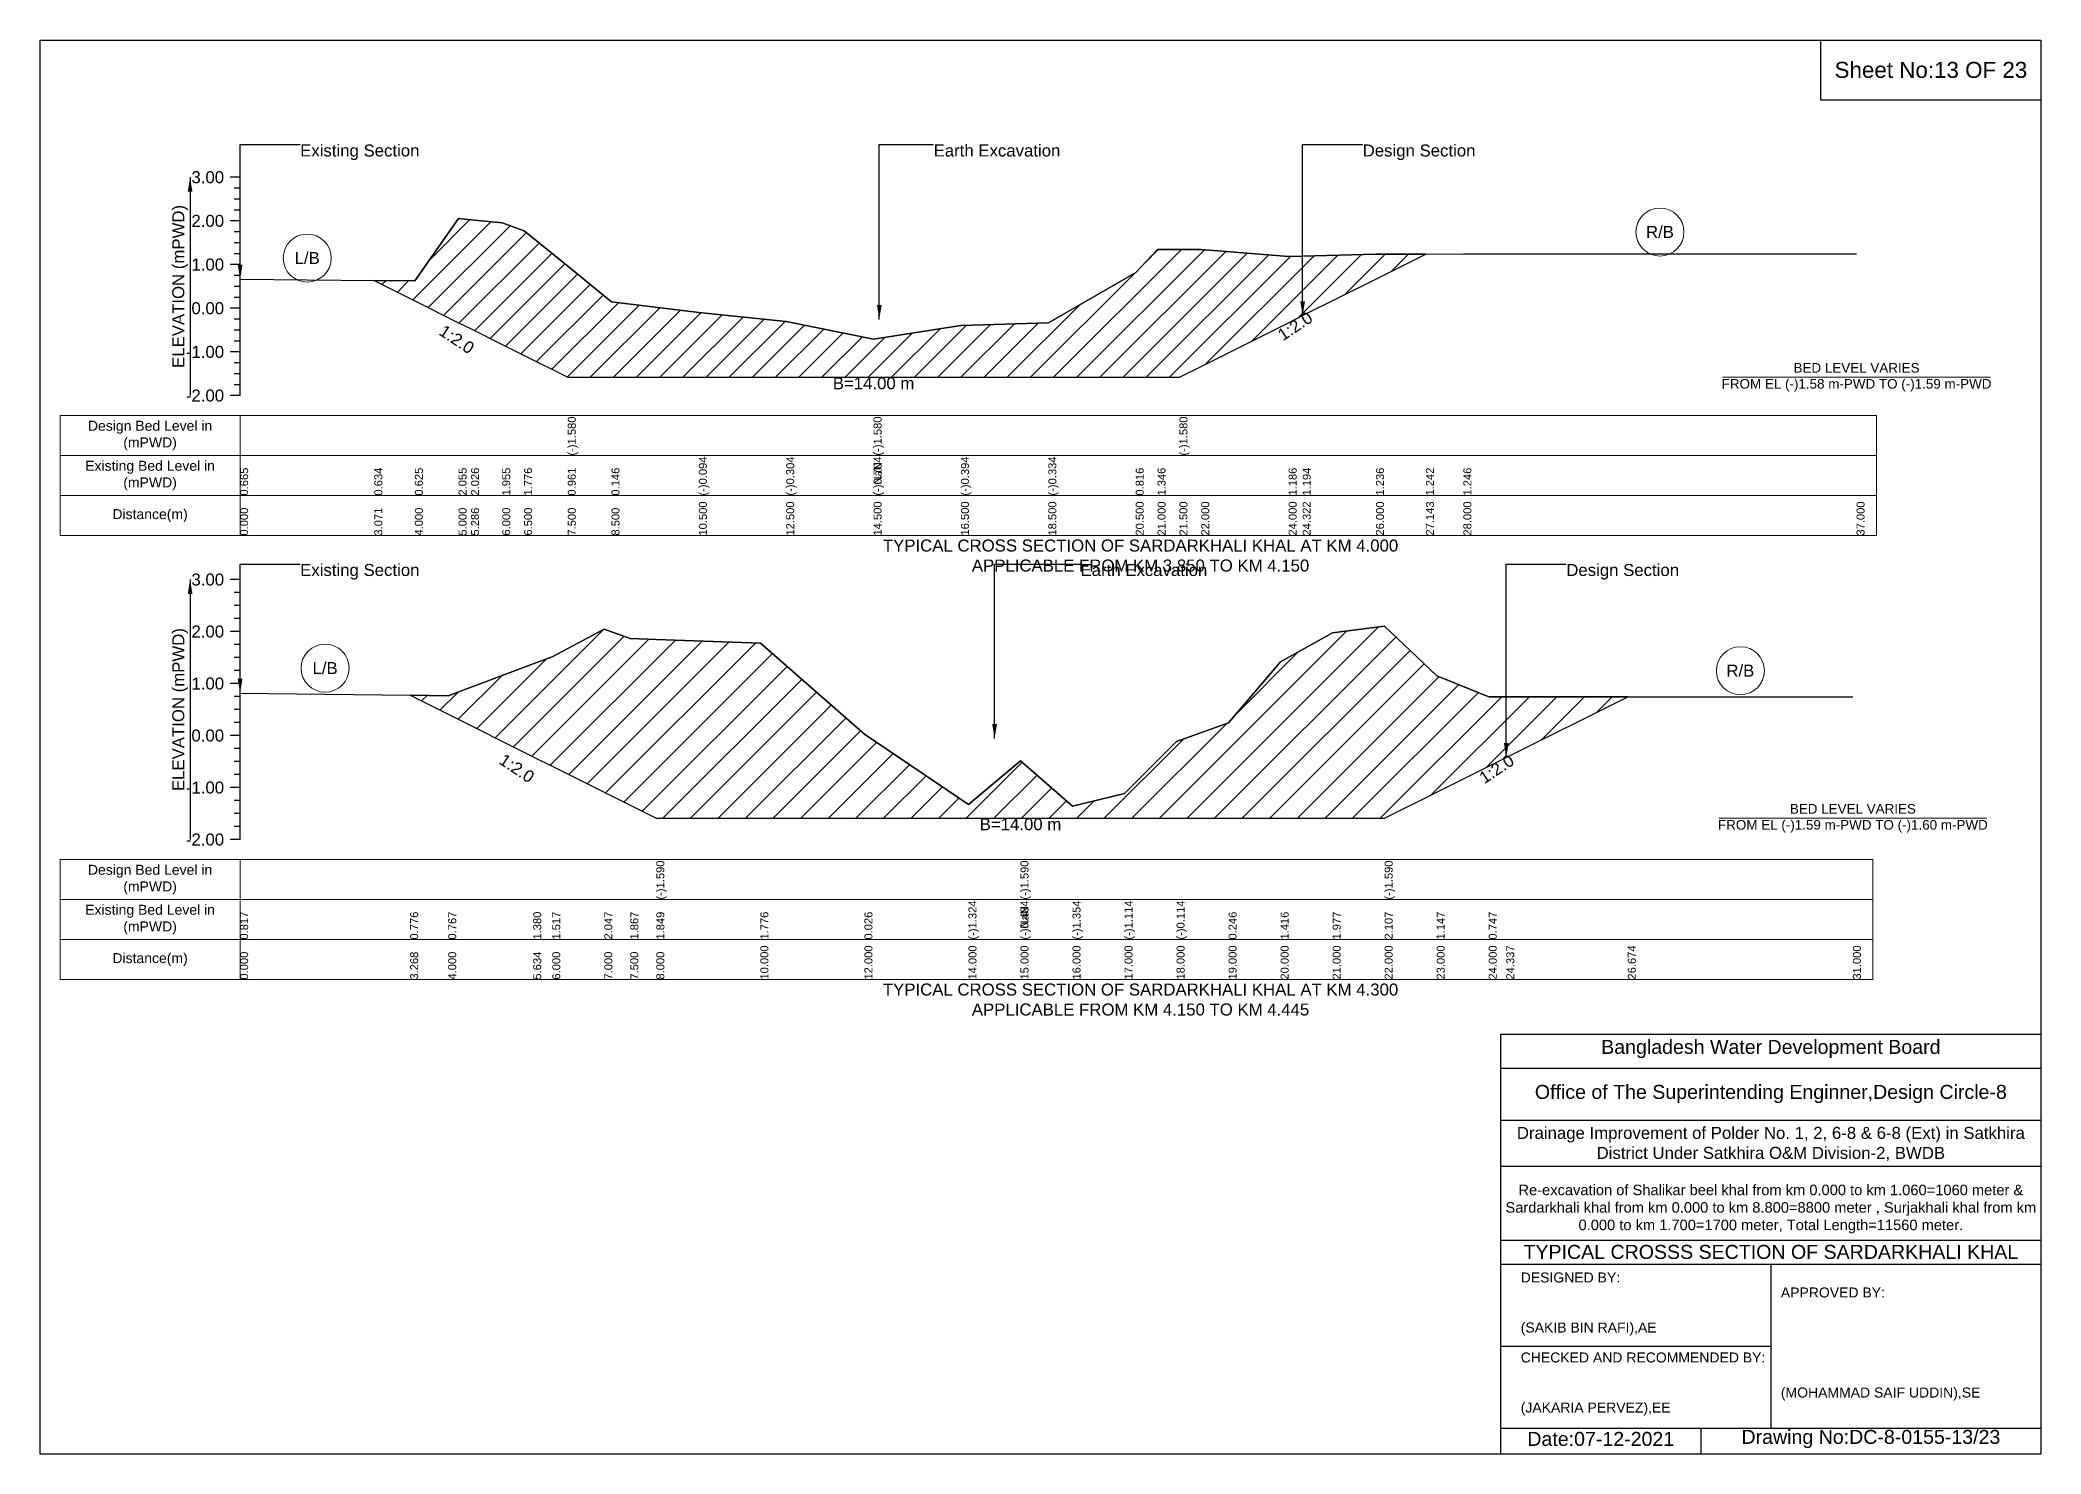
# Model space of a CAD drawing. Header units: inches. Extents: x 93000 to 506000, y -4242 to 0.
# Drawn here: x 220000 to 226000, y -4242 to 0 of the extents above; entities that cross this region are included whole.
import ezdxf

# ---------------------------------------------------------------- set-up
doc = ezdxf.new("R2010")
doc.units = ezdxf.units.IN
doc.header["$LTSCALE"] = 7
doc.header["$MEASUREMENT"] = 0
for name, color, linetype, lineweight in [('Cross section Data Border', 7, 'Continuous', 9), ('Cross Section Labels', 7, 'Continuous', 9), ('Existing_Bed_Level for Xsection', 7, 'Continuous', 25)]:
    doc.layers.add(name, color=color, linetype=linetype, lineweight=lineweight)
doc.styles.get("Standard").update_dxf_attribs({"font": 'arial.ttf'})
doc.dimstyles.get("Standard").update_dxf_attribs({"dimtxt": 0.18, "dimasz": 0.18, "dimexe": 0.18, "dimexo": 0.0625, "dimgap": 0.09, "dimtad": 0, "dimtih": 1, "dimtoh": 1, "dimdec": 4, "dimzin": 0, "dimdsep": 46, "dimtxsty": 'Standard', "dimcen": 0.09, "dimadec": 0, "dimazin": 0, "dimtfac": 1, "dimtdec": 4, "dimtofl": 0, "dimtmove": 0, "dimatfit": 3, "dimfxl": 1, "dimtolj": 1, "dimtzin": 0, "dimarcsym": 0})

msp = doc.modelspace()

# ---------------------------------------------------------------- hatches: boundary and pattern name
at = {"layer": 'Existing_Bed_Level for Xsection'}
h = msp.add_hatch(dxfattribs=at)
h.set_pattern_fill('ANSI31', color=256, scale=393, style=0)
h.paths.add_polyline_path([(221002.4, -721.7), (221124, -782.5), (221255, -848), (221292.4, -866.7), (221386, -913.5), (221451.5, -946.3), (221582.5, -1011.8), (221713.5, -1011.8), (221975.5, -1011.8), (222237.5, -1011.8), (222499.5, -1011.8), (222761.5, -1011.8), (223023.5, -1011.8), (223285.5, -1011.8), (223351, -1011.8), (223416.5, -1011.8), (223482, -979), (223744, -848), (223786.1, -826.9), (224006, -717), (224155.8, -642.1), (224006, -642.9), (223786.1, -648.4), (223744, -649.4), (223482, -628.5), (223416.5, -628.5), (223351, -628.5), (223285.5, -697.9), (223023.5, -848.5), (222761.5, -856.4), (222499.5, -897), (222237.5, -844.6), (221975.5, -817.1), (221713.5, -785.6), (221582.5, -678.9), (221451.5, -572.1), (221386, -548.7), (221292.4, -539.3), (221255, -535.6), (221124, -722.9)])
h = msp.add_hatch(dxfattribs=at)
h.set_pattern_fill('ANSI31', color=256, scale=468, style=0)
h.paths.add_polyline_path([(221109.8, -1965.7), (221224, -2022.8), (221478.9, -2150.3), (221536, -2178.8), (221692, -2256.8), (221770, -2295.8), (221848, -2334.8), (222160, -2334.8), (222472, -2334.8), (222784, -2334.8), (222940, -2334.8), (223096, -2334.8), (223252, -2334.8), (223408, -2334.8), (223564, -2334.8), (223720, -2334.8), (223876, -2334.8), (224032, -2334.8), (224188, -2256.8), (224344, -2178.8), (224396.6, -2152.5), (224761.1, -1970.2), (224396.6, -1970.2), (224344, -1970.2), (224188, -1907.8), (224032, -1758.1), (223876, -1778.4), (223720, -1865.9), (223564, -2048.4), (223408, -2104.6), (223252, -2260.6), (223096, -2298), (222940, -2162.3), (222784, -2293.3), (222472, -2082.7), (222160, -1809.7), (221848, -1798.4), (221770, -1795.5), (221692, -1767.4), (221536, -1850.1), (221478.9, -1871.5), (221224, -1967.1)])

# ---------------------------------------------------------------- linework, layer by layer
for points in [[(220000, 0), (226000, 0), (226000, -4242), (220000, -4242)], [(225340, 0), (226000, 0), (226000, -180), (225340, -180)]]:
    msp.add_lwpolyline(points, close=True)
for points in [[(224380, -4242), (224380, -2982), (226000, -2982)], [(224380, -3084), (226000, -3084)], [(224380, -3240), (226000, -3240)], [(224380, -3378), (226000, -3378)], [(224380, -3600), (226000, -3600)], [(224380, -3672), (226000, -3672)], [(225190, -3672), (225190, -4164)], [(224380, -3918), (225190, -3918)], [(224380, -4164), (226000, -4164)], [(224980, -4164), (224980, -4242)]]:
    msp.add_lwpolyline(points)
at = {"layer": 'Cross section Data Border'}
for points in [[(220060, -1126.8), (225507, -1126.8), (225507, -1486.8), (220060, -1486.8)], [(220060, -2458.8), (225496, -2458.8), (225496, -2818.8), (220060, -2818.8)]]:
    msp.add_lwpolyline(points, close=True, dxfattribs=at)
for points in [[(220600, -1126.8), (220600, -1486.8)], [(220060, -1246.8), (225507, -1246.8)], [(220060, -1366.8), (225507, -1366.8)], [(220600, -2458.8), (220600, -2818.8)], [(220060, -2578.8), (225496, -2578.8)], [(220060, -2698.8), (225496, -2698.8)]]:
    msp.add_lwpolyline(points, dxfattribs=at)
at = {"layer": 'Cross Section Labels'}
for points in [[(225045.1, -1011.8), (225848.9, -1011.8)], [(225034.1, -2334.8), (225837.9, -2334.8)]]:
    msp.add_lwpolyline(points, dxfattribs=at)
for centre in [(224857.5, -576), (220801.2, -654.2), (220854.9, -1884.5), (225098.6, -1892.2)]:
    msp.add_circle(centre, 72, dxfattribs=at)
at = {"layer": 'Existing_Bed_Level for Xsection'}
for points in [[(220600, -411.8), (220570, -411.8)], [(220600, -1066.8), (220600, -935.8), (220600, -804.8), (220600, -673.8), (220600, -542.8), (220600, -411.8)], [(220600, -444.5), (220582, -444.5)], [(220600, -477.3), (220582, -477.3)], [(220600, -510), (220582, -510)], [(220600, -717.7), (221002.4, -721.7), (221124, -722.9), (221255, -535.6), (221292.4, -539.3), (221386, -548.7), (221451.5, -572.1), (221582.5, -678.9), (221582.5, -678.9), (221713.5, -785.6), (221975.5, -817.1), (222237.5, -844.6), (222499.5, -897), (222499.5, -897), (222761.5, -856.4), (223023.5, -848.5), (223285.5, -697.9), (223351, -628.5), (223416.5, -628.5), (223416.5, -628.5), (223482, -628.5), (223744, -649.4), (223786.1, -648.4), (224006, -642.9), (224155.8, -642.1), (224268, -641.5), (225447, -641.5)], [(220600, -542.8), (220570, -542.8)], [(220600, -575.5), (220582, -575.5)], [(220600, -608.3), (220582, -608.3)], [(220600, -641), (220582, -641)], [(220600, -673.8), (220570, -673.8)], [(220600, -706.5), (220582, -706.5)], [(220600, -739.3), (220582, -739.3)], [(220600, -772), (220582, -772)], [(220600, -804.8), (220570, -804.8)], [(220600, -837.5), (220582, -837.5)], [(220600, -870.3), (220582, -870.3)], [(220600, -935.8), (220570, -935.8)], [(220600, -903), (220582, -903)], [(220600, -968.5), (220582, -968.5)], [(220600, -1001.3), (220582, -1001.3)], [(220600, -1066.8), (220570, -1066.8)], [(220600, -1034), (220582, -1034)], [(220600, -1618.8), (220570, -1618.8)], [(220600, -2398.8), (220600, -2242.8), (220600, -2086.8), (220600, -1930.8), (220600, -1774.8), (220600, -1618.8)], [(220600, -1657.8), (220582, -1657.8)], [(220600, -1696.8), (220582, -1696.8)], [(220600, -1735.8), (220582, -1735.8)], [(220600, -1774.8), (220570, -1774.8)], [(220600, -1959.3), (221109.8, -1965.7), (221224, -1967.1), (221478.9, -1871.5), (221536, -1850.1), (221692, -1767.4), (221770, -1795.5), (221848, -1798.4), (221848, -1798.4), (222160, -1809.7), (222472, -2082.7), (222784, -2293.3), (222940, -2162.3), (222940, -2162.3), (223096, -2298), (223252, -2260.6), (223408, -2104.6), (223564, -2048.4), (223720, -1865.9), (223876, -1778.4), (224032, -1758.1), (224032, -1758.1), (224188, -1907.8), (224344, -1970.2), (224396.6, -1970.2), (224761.1, -1970.2), (225436, -1970.2)], [(220600, -1813.8), (220582, -1813.8)], [(220600, -1852.8), (220582, -1852.8)], [(220600, -1891.8), (220582, -1891.8)], [(220600, -1930.8), (220570, -1930.8)], [(220600, -1969.8), (220582, -1969.8)], [(220600, -2008.8), (220582, -2008.8)], [(220600, -2086.8), (220570, -2086.8)], [(220600, -2047.8), (220582, -2047.8)], [(220600, -2125.8), (220582, -2125.8)], [(220600, -2164.8), (220582, -2164.8)], [(220600, -2203.8), (220582, -2203.8)], [(220600, -2242.8), (220570, -2242.8)], [(220600, -2281.8), (220582, -2281.8)], [(220600, -2320.8), (220582, -2320.8)], [(220600, -2398.8), (220570, -2398.8)], [(220600, -2359.8), (220582, -2359.8)]]:
    msp.add_lwpolyline(points, dxfattribs=at)
for points in [[(221002.4, -721.7), (221002.4, -721.7), (221124, -782.5), (221255, -848), (221292.4, -866.7), (221386, -913.5), (221451.5, -946.3), (221582.5, -1011.8), (221582.5, -1011.8), (221713.5, -1011.8), (221975.5, -1011.8), (222237.5, -1011.8), (222499.5, -1011.8), (222499.5, -1011.8), (222761.5, -1011.8), (223023.5, -1011.8), (223285.5, -1011.8), (223351, -1011.8), (223416.5, -1011.8), (223416.5, -1011.8), (223482, -979), (223744, -848), (223786.1, -826.9), (224006, -717), (224155.8, -642.1), (224155.8, -642.1), (224155.8, -642.1), (224006, -642.9), (223786.1, -648.4), (223744, -649.4), (223482, -628.5), (223416.5, -628.5), (223416.5, -628.5), (223351, -628.5), (223285.5, -697.9), (223023.5, -848.5), (222761.5, -856.4), (222499.5, -897), (222499.5, -897), (222237.5, -844.6), (221975.5, -817.1), (221713.5, -785.6), (221582.5, -678.9), (221582.5, -678.9), (221451.5, -572.1), (221386, -548.7), (221292.4, -539.3), (221255, -535.6), (221124, -722.9), (221002.4, -721.7)], [(221109.8, -1965.7), (221109.8, -1965.7), (221224, -2022.8), (221478.9, -2150.3), (221536, -2178.8), (221692, -2256.8), (221770, -2295.8), (221848, -2334.8), (221848, -2334.8), (222160, -2334.8), (222472, -2334.8), (222784, -2334.8), (222940, -2334.8), (222940, -2334.8), (223096, -2334.8), (223252, -2334.8), (223408, -2334.8), (223564, -2334.8), (223720, -2334.8), (223876, -2334.8), (224032, -2334.8), (224032, -2334.8), (224188, -2256.8), (224344, -2178.8), (224396.6, -2152.5), (224761.1, -1970.2), (224761.1, -1970.2), (224761.1, -1970.2), (224396.6, -1970.2), (224344, -1970.2), (224188, -1907.8), (224032, -1758.1), (224032, -1758.1), (223876, -1778.4), (223720, -1865.9), (223564, -2048.4), (223408, -2104.6), (223252, -2260.6), (223096, -2298), (222940, -2162.3), (222940, -2162.3), (222784, -2293.3), (222472, -2082.7), (222160, -1809.7), (221848, -1798.4), (221848, -1798.4), (221770, -1795.5), (221692, -1767.4), (221536, -1850.1), (221478.9, -1871.5), (221224, -1967.1), (221109.8, -1965.7)]]:
    msp.add_lwpolyline(points, close=True, dxfattribs=at)

# ---------------------------------------------------------------- texts
at = {"attachment_point": 5}
for s, insert, char_height in [('Sheet No:13 OF 23', (225670, -90), 48), ('Bangladesh Water Development Board', (225190, -3027), 42), ('Office of The Superintending Enginner,Design Circle-8', (225190, -3162), 42)]:
    msp.add_mtext(s, dxfattribs=dict(at, insert=insert, char_height=char_height))
for s, insert, char_height, width, attachment_point in [('Drainage Improvement of Polder No. 1, 2, 6-8 & 6-8 (Ext) in Satkhira District Under Satkhira O&M Division-2, BWDB', (225190, -3312), 36, 1680, 5), ('Re-excavation of Shalikar beel khal from km 0.000 to km 1.060=1060 meter & Sardarkhali khal from km 0.000 to km 8.800=8800 meter , Surjakhali khal from km 0.000 to km 1.700=1700 meter, Total Length=11560 meter.', (225190, -3507), 31.4683, 1620, 5), ('TYPICAL CROSSS SECTION OF SARDARKHALI KHAL', (225190, -3636), 42, 1680, 5), ('DESIGNED BY:^J^J^J(SAKIB BIN RAFI),AE', (224440, -3792), 30, 840, 4), ('APPROVED BY:^J^J^J^J^J^J(MOHAMMAD SAIF UDDIN),SE', (225220, -3912), 30, 840, 4), ('CHECKED AND RECOMMENDED BY:^J^J^J(JAKARIA PERVEZ),EE', (224440, -4032), 30, 840, 4), ('Date:07-12-2021', (224680, -4197), 42, 840, 5), ('Drawing No:DC-8-0155-13/23', (225490, -4197), 42, 1320, 5)]:
    msp.add_mtext(s, dxfattribs=dict(insert=insert, char_height=char_height, width=width, attachment_point=attachment_point))
at = {"layer": 'Cross section Data Border', "char_height": 30, "width": 480, "attachment_point": 5}
for s, insert in [('Design Bed Level in (mPWD)', (220330, -1186.8)), ('Existing Bed Level in (mPWD)', (220330, -1306.8)), ('Distance(m)', (220330, -1426.8)), ('Design Bed Level in (mPWD)', (220330, -2518.8)), ('Existing Bed Level in (mPWD)', (220330, -2638.8)), ('Distance(m)', (220330, -2758.8))]:
    msp.add_mtext(s, dxfattribs=dict(at, insert=insert))
at = {"layer": 'Cross Section Labels'}
for s, insert, char_height, attachment_point in [('Existing Section', (220780, -313.5), 36, 1), ('Earth Excavation', (222679.5, -313.5), 36, 1), ('Design Section', (223966.1, -313.5), 36, 1), ('R/B', (224857.5, -576), 36, 5), ('L/B', (220801.2, -654.2), 36, 5), ('B=14.00 m', (222499.5, -1011.8), 36, 2), ('BED LEVEL VARIES ^JFROM EL (-)1.58 m-PWD TO (-)1.59 m-PWD', (225447, -1011.8), 28.8, 5), ('TYPICAL CROSS SECTION OF SARDARKHALI KHAL AT KM 4.000^JAPPLICABLE FROM KM 3.850 TO KM 4.150', (223300, -1546.8), 36, 5), ('Existing Section', (220780, -1572), 36, 1), ('Earth Excavation', (223120, -1572), 36, 1), ('Design Section', (224576.6, -1572), 36, 1), ('L/B', (220854.9, -1884.5), 36, 5), ('R/B', (225098.6, -1892.2), 36, 5), ('B=14.00 m', (222940, -2334.8), 36, 2), ('BED LEVEL VARIES ^JFROM EL (-)1.59 m-PWD TO (-)1.60 m-PWD', (225436, -2334.8), 28.8, 5), ('TYPICAL CROSS SECTION OF SARDARKHALI KHAL AT KM 4.300^JAPPLICABLE FROM KM 4.150 TO KM 4.445', (223300, -2878.8), 36, 5)]:
    msp.add_mtext(s, dxfattribs=dict(at, insert=insert, char_height=char_height, attachment_point=attachment_point))
at = {"layer": 'Cross Section Labels', "char_height": 36, "attachment_point": 2}
for insert, rotation in [((223753.4, -843.3), 33.69007), ((221259.7, -883.1), 326.30993), ((221439.9, -2169.8), 326.30993), ((224357.6, -2172), 33.69007)]:
    msp.add_mtext('1:2.0', dxfattribs=dict(at, insert=insert, rotation=rotation))
at = {"layer": 'Existing_Bed_Level for Xsection', "char_height": 36, "attachment_point": 6}
for s, insert in [('3.00', (220552, -411.8)), ('2.00', (220552, -542.8)), ('1.00', (220552, -673.8)), ('0.00', (220552, -804.8)), ('-1.00', (220552, -935.8)), ('-2.00', (220552, -1066.8)), ('3.00', (220552, -1618.8)), ('2.00', (220552, -1774.8)), ('1.00', (220552, -1930.8)), ('0.00', (220552, -2086.8)), ('-1.00', (220552, -2242.8)), ('-2.00', (220552, -2398.8))]:
    msp.add_mtext(s, dxfattribs=dict(at, insert=insert))
at = {"layer": 'Existing_Bed_Level for Xsection', "rotation": 90}
for s, insert, char_height, attachment_point in [('ELEVATION (mPWD)', (220420, -739.3), 36, 5), ('(-)1.580', (221582.5, -1246.8), 24, 1), ('(-)1.580', (222499.5, -1246.8), 24, 1), ('(-)1.580', (223416.5, -1246.8), 24, 1), ('(-)0.094', (221975.5, -1366.8), 24, 1), ('(-)0.304', (222237.5, -1366.8), 24, 1), ('(-)0.704', (222499.5, -1366.8), 24, 1), ('(-)0.704', (222499.5, -1366.8), 24, 1), ('(-)0.394', (222761.5, -1366.8), 24, 1), ('(-)0.334', (223023.5, -1366.8), 24, 1), ('0.665', (220600, -1366.8), 24, 1), ('0.634', (221002.4, -1366.8), 24, 1), ('0.625', (221124, -1366.8), 24, 1), ('2.055', (221255, -1366.8), 24, 1), ('2.026', (221292.4, -1366.8), 24, 1), ('1.955', (221386, -1366.8), 24, 1), ('1.776', (221451.5, -1366.8), 24, 1), ('0.961', (221582.5, -1366.8), 24, 1), ('0.961', (221582.5, -1366.8), 24, 1), ('0.961', (221582.5, -1366.8), 24, 1), ('0.146', (221713.5, -1366.8), 24, 1), ('(-)NaN', (222499.5, -1366.8), 24, 1), ('(-)NaN', (222499.5, -1366.8), 24, 1), ('0.816', (223285.5, -1366.8), 24, 1), ('1.346', (223351, -1366.8), 24, 1), ('1.346', (223351, -1366.8), 24, 1), ('1.346', (223351, -1366.8), 24, 1), ('1.346', (223351, -1366.8), 24, 1), ('1.186', (223744, -1366.8), 24, 1), ('1.194', (223786.1, -1366.8), 24, 1), ('1.236', (224006, -1366.8), 24, 1), ('1.242', (224155.8, -1366.8), 24, 1), ('1.246', (224268, -1366.8), 24, 1), ('1.246', (224268, -1366.8), 24, 1), ('0.000', (220600, -1486.8), 24, 1), ('3.071', (221002.4, -1486.8), 24, 1), ('4.000', (221124, -1486.8), 24, 1), ('5.000', (221255, -1486.8), 24, 1), ('5.286', (221292.4, -1486.8), 24, 1), ('6.000', (221386, -1486.8), 24, 1), ('6.500', (221451.5, -1486.8), 24, 1), ('7.500', (221582.5, -1486.8), 24, 1), ('7.500', (221582.5, -1486.8), 24, 1), ('7.500', (221582.5, -1486.8), 24, 1), ('8.500', (221713.5, -1486.8), 24, 1), ('10.500', (221975.5, -1486.8), 24, 1), ('12.500', (222237.5, -1486.8), 24, 1), ('14.500', (222499.5, -1486.8), 24, 1), ('14.500', (222499.5, -1486.8), 24, 1), ('14.500', (222499.5, -1486.8), 24, 1), ('16.500', (222761.5, -1486.8), 24, 1), ('18.500', (223023.5, -1486.8), 24, 1), ('20.500', (223285.5, -1486.8), 24, 1), ('21.000', (223351, -1486.8), 24, 1), ('21.500', (223416.5, -1486.8), 24, 1), ('21.500', (223416.5, -1486.8), 24, 1), ('21.500', (223416.5, -1486.8), 24, 1), ('22.000', (223482, -1486.8), 24, 1), ('24.000', (223744, -1486.8), 24, 1), ('24.322', (223786.1, -1486.8), 24, 1), ('26.000', (224006, -1486.8), 24, 1), ('27.143', (224155.8, -1486.8), 24, 1), ('28.000', (224268, -1486.8), 24, 1), ('37.000', (225447, -1486.8), 24, 1), ('ELEVATION (mPWD)', (220420, -2008.8), 36, 5), ('(-)1.590', (221848, -2578.8), 24, 1), ('(-)1.590', (222940, -2578.8), 24, 1), ('(-)1.590', (224032, -2578.8), 24, 1), ('0.817', (220600, -2698.8), 24, 1), ('0.776', (221109.8, -2698.8), 24, 1), ('0.767', (221224, -2698.8), 24, 1), ('1.380', (221478.9, -2698.8), 24, 1), ('1.517', (221536, -2698.8), 24, 1), ('2.047', (221692, -2698.8), 24, 1), ('1.867', (221770, -2698.8), 24, 1), ('1.849', (221848, -2698.8), 24, 1), ('1.849', (221848, -2698.8), 24, 1), ('1.849', (221848, -2698.8), 24, 1), ('1.776', (222160, -2698.8), 24, 1), ('0.026', (222472, -2698.8), 24, 1), ('(-)1.324', (222784, -2698.8), 24, 1), ('(-)0.484', (222940, -2698.8), 24, 1), ('(-)0.484', (222940, -2698.8), 24, 1), ('(-)NaN', (222940, -2698.8), 24, 1), ('(-)NaN', (222940, -2698.8), 24, 1), ('(-)1.354', (223096, -2698.8), 24, 1), ('(-)1.114', (223252, -2698.8), 24, 1), ('(-)0.114', (223408, -2698.8), 24, 1), ('0.246', (223564, -2698.8), 24, 1), ('1.416', (223720, -2698.8), 24, 1), ('1.977', (223876, -2698.8), 24, 1), ('2.107', (224032, -2698.8), 24, 1), ('2.107', (224032, -2698.8), 24, 1), ('1.147', (224188, -2698.8), 24, 1), ('0.747', (224344, -2698.8), 24, 1), ('0.747', (224344, -2698.8), 24, 1), ('0.747', (224344, -2698.8), 24, 1), ('0.747', (224344, -2698.8), 24, 1), ('0.000', (220600, -2818.8), 24, 1), ('3.268', (221109.8, -2818.8), 24, 1), ('4.000', (221224, -2818.8), 24, 1), ('5.634', (221478.9, -2818.8), 24, 1), ('6.000', (221536, -2818.8), 24, 1), ('7.000', (221692, -2818.8), 24, 1), ('7.500', (221770, -2818.8), 24, 1), ('8.000', (221848, -2818.8), 24, 1), ('8.000', (221848, -2818.8), 24, 1), ('8.000', (221848, -2818.8), 24, 1), ('10.000', (222160, -2818.8), 24, 1), ('12.000', (222472, -2818.8), 24, 1), ('14.000', (222784, -2818.8), 24, 1), ('15.000', (222940, -2818.8), 24, 1), ('15.000', (222940, -2818.8), 24, 1), ('15.000', (222940, -2818.8), 24, 1), ('16.000', (223096, -2818.8), 24, 1), ('17.000', (223252, -2818.8), 24, 1), ('18.000', (223408, -2818.8), 24, 1), ('19.000', (223564, -2818.8), 24, 1), ('20.000', (223720, -2818.8), 24, 1), ('21.000', (223876, -2818.8), 24, 1), ('22.000', (224032, -2818.8), 24, 1), ('22.000', (224032, -2818.8), 24, 1), ('22.000', (224032, -2818.8), 24, 1), ('23.000', (224188, -2818.8), 24, 1), ('24.000', (224344, -2818.8), 24, 1), ('24.337', (224396.6, -2818.8), 24, 1), ('26.674', (224761.1, -2818.8), 24, 1), ('31.000', (225436, -2818.8), 24, 1)]:
    msp.add_mtext(s, dxfattribs=dict(at, insert=insert, char_height=char_height, attachment_point=attachment_point))

# ---------------------------------------------------------------- leaders
at = {"layer": 'Cross Section Labels', "annotation_type": 0, "has_hookline": 1, "hookline_direction": 0}
for points, text_width in [([(220600, -717.7), (220600, -313.5), (220779.9, -313.5)], 350.4), ([(222516.6, -838.1), (222516.6, -313.5), (222679.4, -313.5)], 372.7), ([(223786.1, -826.9), (223786.1, -313.5), (223966.1, -313.5)], 330.9), ([(220600, -1959.3), (220600, -1572), (220779.9, -1572)], 350.4), ([(222862.4, -2095.5), (222862.4, -1572), (223119.9, -1572)], 372.7), ([(224396.6, -2152.5), (224396.6, -1572), (224576.5, -1572)], 330.9)]:
    msp.add_leader(points, dimstyle='Standard', override={"dimasz": 43.2}, dxfattribs=dict(at, text_width=text_width))
at = {"layer": 'Existing_Bed_Level for Xsection'}
for points in [[(220450, -411.8), (220450, -1066.8)], [(220450, -1618.8), (220450, -2398.8)]]:
    msp.add_leader(points, dimstyle='Standard', override={"dimasz": 43.2}, dxfattribs=at)

doc.saveas('drawing.dxf')
